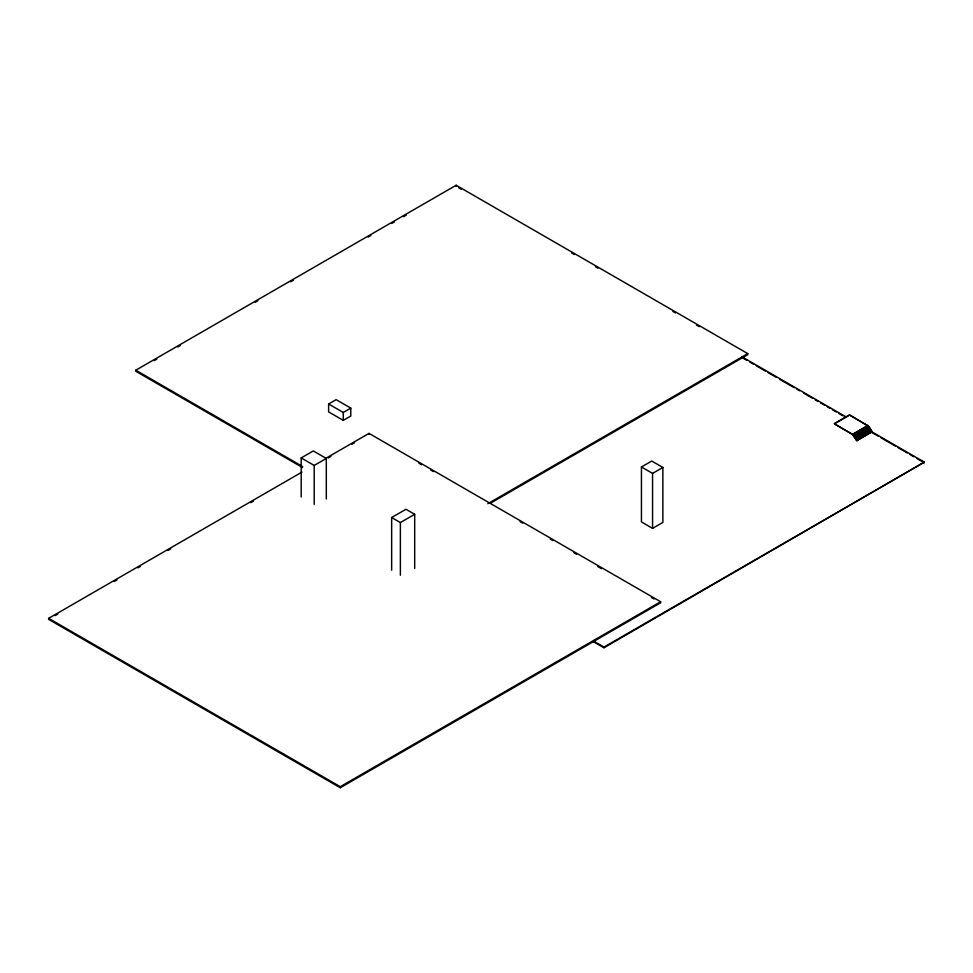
<?xml version="1.0" encoding="UTF-8"?>
<svg xmlns="http://www.w3.org/2000/svg" width="973" height="973" viewBox="0 0 973 973"><rect width="100%" height="100%" fill="white"/><g stroke="black" fill="none" stroke-linecap="round" stroke-linejoin="round"><path stroke-width="1.46" d="M302.603 467.575L135.782 371.248L135.782 370.214L456.142 185.259L747.763 353.625L747.763 354.659L490.416 503.236M154.16 360.642L156.787 359.122M177.791 346.996L180.419 345.476M255.254 302.275L257.881 300.754M290.708 281.805L293.335 280.297M368.171 237.084L370.798 235.563M391.803 223.437L394.43 221.929M403.625 216.614L406.252 215.106M328.619 404.002L336.135 399.66L350.791 408.113L350.791 416.03L343.274 420.372L328.619 411.907L328.619 404.002L343.274 412.455L350.791 408.113M301.192 496.984L301.192 457.93L313.294 450.937L326.308 458.453L326.308 499.003M325.687 458.392L369.01 433.386L660.631 601.752L660.631 602.786L340.27 787.741L48.65 619.375L48.65 618.341L302.044 472.039M301.192 457.93L314.206 465.435L326.308 458.453M55.218 615.581L57.845 614.072M114.303 581.477L116.918 579.957M137.935 567.831L140.562 566.31M168.122 550.39L170.749 548.881M250.839 502.64L253.467 501.119M328.302 457.918L330.929 456.398M351.946 444.272L354.561 442.751M391.657 570.227L391.657 517.527L405.984 509.268L414.693 514.291L414.693 568.487M391.657 517.527L400.377 522.562L414.693 514.291M487.789 503.71L747.763 353.625M641.438 466.979L651.728 461.032L662.868 467.466L662.868 522.428L652.567 528.375L641.438 521.942L641.438 466.979L652.567 473.401L662.868 467.466M834.433 423.547L849.551 414.814L867.928 425.967L852.798 434.7L834.433 423.827L853.09 434.603L868.22 425.87L868.816 426.758L853.686 436.05L853.09 434.603M834.433 423.827L849.551 415.094L868.22 425.87M852.798 434.153L867.928 425.42M852.798 434.432L867.928 425.688M853.09 434.87L868.22 426.138M853.09 435.15L868.524 426.308L869.716 428.108L854.586 437.388L853.99 435.94L869.12 427.208M853.394 435.32L868.524 426.588M852.798 434.7L853.394 435.6L868.816 426.758M853.686 435.77L868.816 427.038M853.99 436.22L869.12 427.488M853.99 436.5L869.412 427.658L871.212 430.346L856.082 439.626L854.89 437.291L870.008 428.558M854.294 436.67L869.412 427.938M853.686 436.05L854.294 436.938L869.716 428.108M854.586 437.12L869.716 428.375M854.89 437.558L870.008 428.825M854.89 437.838L870.312 428.996L872.1 431.684L856.97 440.696L856.082 439.626M855.182 438.008L870.312 429.275M854.586 437.388L855.182 438.288L870.616 429.446M855.486 438.458L870.616 429.725M855.486 438.738L870.908 429.896M855.778 438.908L870.908 430.175M855.182 438.288L855.778 439.188L871.212 430.346M856.082 439.358L871.212 430.625M855.778 439.188L871.504 430.796M856.374 439.808L871.504 431.063M856.374 439.528L871.808 431.793M856.678 440.246L871.808 431.513M856.678 440.526L872.1 431.684M48.65 618.341L340.27 786.707L660.631 601.752M593.481 641.025L603.99 647.081L924.35 462.126L603.99 647.775L593.481 641.706M458.769 187.813L461.397 189.334M571.735 253.041L574.362 254.549M595.379 266.687L598.006 268.207M672.878 311.433L675.505 312.953M696.522 325.079L699.149 326.6M741.767 356.714L845.537 416.626M870.494 431.039L924.35 462.126M743.08 358.161L747.021 360.436M749.648 361.956L753.589 364.23M756.216 365.739L765.41 371.054M768.038 372.574L775.919 377.123M779.86 379.397L794.309 387.741M796.936 389.249L799.563 390.769M803.503 393.043L812.698 398.358M815.325 399.867L817.952 401.387M820.58 402.907L824.52 405.182M827.147 406.702L829.774 408.21M832.402 409.73L836.342 412.005M838.969 413.525L842.91 415.799M871.808 432.486L878.376 436.281M881.003 437.789L895.452 446.133M898.079 447.653L907.274 452.956M909.901 454.476L913.842 456.751M916.469 458.271L924.35 462.82M856.374 440.076L856.97 440.696M418.925 463.233L421.552 464.753M430.747 470.056L433.374 471.577M520.069 521.637L522.696 523.146M550.28 539.078L552.907 540.587M573.924 552.725L576.551 554.245M597.568 566.383L601.509 568.658M651.436 597.471L654.063 598.991M135.782 370.214L302.603 466.541M652.567 473.401L652.567 528.375M603.99 647.081L603.99 647.775M456.142 185.259L456.142 186.293M400.377 522.562L400.377 575.25M369.01 433.386L369.01 434.42M343.274 412.455L343.274 420.372M340.27 786.707L340.27 787.741M314.206 465.435L314.206 504.488"/></g></svg>
